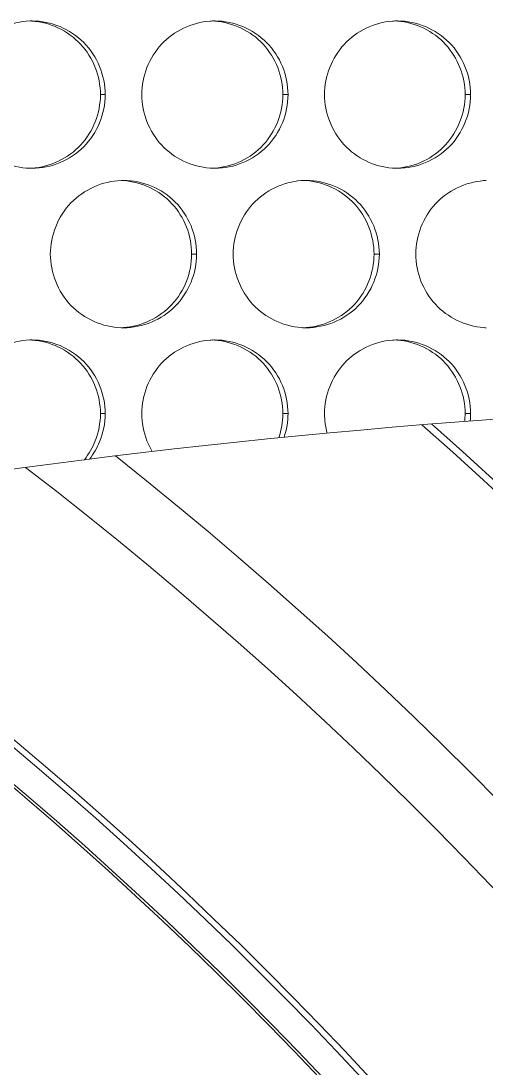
# Model space of a CAD drawing. Header units: millimetres. Extents: x 1177 to 4147, y 93 to 2194.
# Drawn here: x 1913.15 to 1932.08, y 1793.61 to 1836.25 of the extents above; entities that cross this region are included whole.
import ezdxf

# ---------------------------------------------------------------- set-up
doc = ezdxf.new("R2010")
doc.units = ezdxf.units.MM
doc.header["$LTSCALE"] = 0.1
doc.layers.get('0').update_dxf_attribs({"lineweight": 13})
doc.layers.add('标注', color=251, linetype='Continuous', lineweight=9)

msp = doc.modelspace()

# ---------------------------------------------------------------- linework, layer by layer
for radius, start, end in [(196.75, 204.56225, 43.01001), (177.334, 204.90538, 48.55999), (177.047, 204.9052, 48.6494), (168.077, 204.78787, 51.55568), (165.455, 204.70676, 52.44821), (156.5, 204.24844, 55.64881), (156.25, 204.23139, 55.74165), (155.11, 204.1505, 56.16753), (155, 204.14243, 56.20879)]:
    msp.add_arc((1812.49, 1686.895), radius, start, end)
at = {"layer": '标注'}
for p, q in [((1916.382, 1833.246), (1916.577, 1833.246)), ((1923.809, 1833.246), (1924.018, 1833.246)), ((1931.226, 1833.246), (1931.449, 1833.246)), ((1920.096, 1826.751), (1920.299, 1826.751)), ((1920.096, 1826.751), (1920.299, 1826.751)), ((1927.518, 1826.751), (1927.735, 1826.751)), ((1927.518, 1826.751), (1927.735, 1826.751)), ((1916.382, 1820.255), (1916.577, 1820.255)), ((1923.809, 1820.255), (1924.018, 1820.255)), ((1931.226, 1820.255), (1931.449, 1820.255))]:
    msp.add_line(p, q, dxfattribs=at)
for centre, radius, start, end in [((1913.598, 1833.433), 2.813, 90.002, 91.9487), ((1921.044, 1833.404), 2.842, 92.0973, 94.0217), ((1921.043, 1833.439), 2.807, 90.0023, 92.0975), ((1928.479, 1833.408), 2.838, 92.247, 94.3077), ((1928.478, 1833.445), 2.801, 90.0027, 92.2473), ((1913.598, 1833.058), 2.813, 268.0513, 269.998), ((1921.044, 1833.087), 2.842, 265.9783, 267.9027), ((1921.043, 1833.053), 2.807, 267.9025, 269.9977), ((1928.479, 1833.083), 2.838, 265.6923, 267.753), ((1928.478, 1833.047), 2.801, 267.7527, 269.9973), ((1917.322, 1826.941), 2.81, 90.0022, 92.023), ((1917.322, 1826.941), 2.81, 90.0022, 92.023), ((1924.763, 1826.911), 2.84, 92.172, 94.1645), ((1924.763, 1826.911), 2.84, 92.172, 94.1645), ((1924.762, 1826.947), 2.804, 90.0025, 92.1723), ((1924.762, 1826.947), 2.804, 90.0025, 92.1723), ((1932.193, 1826.915), 2.836, 92.3223, 94.4514), ((1932.193, 1826.915), 2.836, 92.3223, 94.4514), ((1917.322, 1826.56), 2.81, 267.977, 269.9978), ((1917.322, 1826.56), 2.81, 267.977, 269.9978), ((1924.763, 1826.59), 2.84, 265.8355, 267.828), ((1924.763, 1826.59), 2.84, 265.8355, 267.828), ((1924.762, 1826.555), 2.804, 267.8277, 269.9975), ((1924.762, 1826.555), 2.804, 267.8277, 269.9975), ((1932.193, 1826.586), 2.836, 265.5486, 267.6777), ((1932.193, 1826.586), 2.836, 265.5486, 267.6777), ((1913.598, 1820.443), 2.813, 90.002, 91.9487), ((1921.044, 1820.414), 2.842, 92.0973, 94.0217), ((1921.043, 1820.448), 2.807, 90.0023, 92.0975), ((1928.479, 1820.418), 2.838, 92.247, 94.3077), ((1928.478, 1820.454), 2.801, 90.0027, 92.2473)]:
    msp.add_arc(centre, radius, start, end, dxfattribs=at)
for points, knots in [([(1913.503, 1836.244), (1912.757, 1836.219), (1911.222, 1835.553), (1910.618, 1833.996), (1910.618, 1833.246)], [0, 0, 0, 0, 0.498835, 1, 1, 1, 1]), ([(1916.382, 1833.246), (1916.382, 1833.621), (1916.234, 1834.375), (1915.63, 1835.35), (1914.703, 1836.02), (1913.964, 1836.215), (1913.593, 1836.24)], [0, 0, 0, 0, 0.251125, 0.501434, 0.75087, 1, 1, 1, 1]), ([(1920.845, 1836.239), (1920.475, 1836.213), (1919.738, 1836.015), (1918.814, 1835.344), (1918.213, 1834.371), (1918.066, 1833.619), (1918.066, 1833.246)], [0, 0, 0, 0, 0.249218, 0.498711, 0.748995, 1, 1, 1, 1]), ([(1923.809, 1833.246), (1923.809, 1833.619), (1923.662, 1834.371), (1923.063, 1835.344), (1922.142, 1836.015), (1921.406, 1836.213), (1921.037, 1836.239)], [0, 0, 0, 0, 0.251259, 0.501631, 0.751004, 1, 1, 1, 1]), ([(1928.266, 1836.238), (1927.898, 1836.21), (1927.165, 1836.01), (1926.248, 1835.339), (1925.651, 1834.368), (1925.505, 1833.618), (1925.505, 1833.246)], [0, 0, 0, 0, 0.249075, 0.498503, 0.748855, 1, 1, 1, 1]), ([(1931.226, 1833.246), (1931.226, 1833.618), (1931.08, 1834.367), (1930.486, 1835.338), (1929.571, 1836.01), (1928.839, 1836.21), (1928.472, 1836.238)], [0, 0, 0, 0, 0.251401, 0.501842, 0.751148, 1, 1, 1, 1]), ([(1916.347, 1834.393), (1916.199, 1834.753), (1915.764, 1835.424), (1915.095, 1835.864), (1914.737, 1836.014)], [0, 0, 0, 0, 0.500544, 1, 1, 1, 1]), ([(1923.789, 1834.393), (1923.641, 1834.753), (1923.206, 1835.424), (1922.538, 1835.864), (1922.18, 1836.014)], [0, 0, 0, 0, 0.500666, 1, 1, 1, 1]), ([(1910.618, 1833.246), (1910.618, 1832.496), (1911.222, 1830.938), (1912.757, 1830.273), (1913.503, 1830.247)], [0, 0, 0, 0, 0.501165, 1, 1, 1, 1]), ([(1913.593, 1830.252), (1913.964, 1830.276), (1914.703, 1830.471), (1915.63, 1831.142), (1916.234, 1832.117), (1916.382, 1832.871), (1916.382, 1833.246)], [0, 0, 0, 0, 0.24913, 0.498566, 0.748875, 1, 1, 1, 1]), ([(1918.066, 1833.246), (1918.066, 1832.872), (1918.213, 1832.12), (1918.814, 1831.147), (1919.738, 1830.476), (1920.475, 1830.279), (1920.845, 1830.253)], [0, 0, 0, 0, 0.251005, 0.501289, 0.750782, 1, 1, 1, 1]), ([(1921.037, 1830.253), (1921.406, 1830.279), (1922.142, 1830.476), (1923.063, 1831.148), (1923.662, 1832.12), (1923.809, 1832.872), (1923.809, 1833.246)], [0, 0, 0, 0, 0.248996, 0.498369, 0.748741, 1, 1, 1, 1]), ([(1925.505, 1833.246), (1925.505, 1832.873), (1925.651, 1832.124), (1926.248, 1831.153), (1927.165, 1830.481), (1927.898, 1830.281), (1928.266, 1830.254)], [0, 0, 0, 0, 0.251145, 0.501497, 0.750925, 1, 1, 1, 1]), ([(1928.472, 1830.254), (1928.839, 1830.282), (1929.571, 1830.481), (1930.486, 1831.153), (1931.08, 1832.124), (1931.226, 1832.873), (1931.226, 1833.246)], [0, 0, 0, 0, 0.248852, 0.498158, 0.748599, 1, 1, 1, 1]), ([(1914.737, 1830.477), (1915.095, 1830.627), (1915.764, 1831.067), (1916.199, 1831.739), (1916.347, 1832.098)], [0, 0, 0, 0, 0.499456, 1, 1, 1, 1]), ([(1922.18, 1830.477), (1922.538, 1830.627), (1923.206, 1831.068), (1923.641, 1831.739), (1923.789, 1832.098)], [0, 0, 0, 0, 0.499334, 1, 1, 1, 1]), ([(1917.223, 1829.749), (1916.478, 1829.722), (1914.946, 1829.056), (1914.343, 1827.5), (1914.343, 1826.751)], [0, 0, 0, 0, 0.49873, 1, 1, 1, 1]), ([(1917.223, 1829.749), (1916.478, 1829.722), (1914.946, 1829.056), (1914.343, 1827.5), (1914.343, 1826.751)], [0, 0, 0, 0, 0.49873, 1, 1, 1, 1]), ([(1920.096, 1826.751), (1920.096, 1827.125), (1919.949, 1827.878), (1919.348, 1828.852), (1918.423, 1829.522), (1917.686, 1829.719), (1917.316, 1829.744)], [0, 0, 0, 0, 0.251191, 0.501531, 0.750936, 1, 1, 1, 1]), ([(1920.096, 1826.751), (1920.096, 1827.125), (1919.949, 1827.878), (1919.348, 1828.852), (1918.423, 1829.522), (1917.686, 1829.719), (1917.316, 1829.744)], [0, 0, 0, 0, 0.251191, 0.501531, 0.750936, 1, 1, 1, 1]), ([(1924.557, 1829.743), (1924.188, 1829.716), (1923.453, 1829.518), (1922.532, 1828.846), (1921.933, 1827.874), (1921.787, 1827.124), (1921.787, 1826.751)], [0, 0, 0, 0, 0.249147, 0.498609, 0.748926, 1, 1, 1, 1]), ([(1924.557, 1829.743), (1924.188, 1829.716), (1923.453, 1829.518), (1922.532, 1828.846), (1921.933, 1827.874), (1921.787, 1827.124), (1921.787, 1826.751)], [0, 0, 0, 0, 0.249147, 0.498609, 0.748926, 1, 1, 1, 1]), ([(1927.518, 1826.751), (1927.518, 1827.124), (1927.372, 1827.874), (1926.776, 1828.846), (1925.857, 1829.517), (1925.124, 1829.716), (1924.756, 1829.743)], [0, 0, 0, 0, 0.251329, 0.501735, 0.751075, 1, 1, 1, 1]), ([(1927.518, 1826.751), (1927.518, 1827.124), (1927.372, 1827.874), (1926.776, 1828.846), (1925.857, 1829.517), (1925.124, 1829.716), (1924.756, 1829.743)], [0, 0, 0, 0, 0.251329, 0.501735, 0.751075, 1, 1, 1, 1]), ([(1931.973, 1829.742), (1931.606, 1829.713), (1930.875, 1829.512), (1929.961, 1828.84), (1929.366, 1827.871), (1929.221, 1827.123), (1929.221, 1826.751)], [0, 0, 0, 0, 0.248999, 0.498394, 0.748782, 1, 1, 1, 1]), ([(1931.973, 1829.742), (1931.606, 1829.713), (1930.875, 1829.512), (1929.961, 1828.84), (1929.366, 1827.871), (1929.221, 1827.123), (1929.221, 1826.751)], [0, 0, 0, 0, 0.248999, 0.498394, 0.748782, 1, 1, 1, 1]), ([(1920.069, 1827.898), (1919.921, 1828.257), (1919.486, 1828.929), (1918.818, 1829.369), (1918.46, 1829.519)], [0, 0, 0, 0, 0.500604, 1, 1, 1, 1]), ([(1920.069, 1827.898), (1919.921, 1828.257), (1919.486, 1828.929), (1918.818, 1829.369), (1918.46, 1829.519)], [0, 0, 0, 0, 0.500604, 1, 1, 1, 1]), ([(1914.343, 1826.751), (1914.343, 1826.001), (1914.946, 1824.445), (1916.478, 1823.779), (1917.223, 1823.752)], [0, 0, 0, 0, 0.50127, 1, 1, 1, 1]), ([(1914.343, 1826.751), (1914.343, 1826.001), (1914.946, 1824.445), (1916.478, 1823.779), (1917.223, 1823.752)], [0, 0, 0, 0, 0.50127, 1, 1, 1, 1]), ([(1917.316, 1823.757), (1917.686, 1823.782), (1918.423, 1823.979), (1919.348, 1824.649), (1919.949, 1825.623), (1920.096, 1826.376), (1920.096, 1826.751)], [0, 0, 0, 0, 0.249064, 0.498469, 0.748809, 1, 1, 1, 1]), ([(1917.316, 1823.757), (1917.686, 1823.782), (1918.423, 1823.979), (1919.348, 1824.649), (1919.949, 1825.623), (1920.096, 1826.376), (1920.096, 1826.751)], [0, 0, 0, 0, 0.249064, 0.498469, 0.748809, 1, 1, 1, 1]), ([(1921.787, 1826.751), (1921.787, 1826.377), (1921.933, 1825.627), (1922.532, 1824.655), (1923.453, 1823.983), (1924.188, 1823.785), (1924.557, 1823.758)], [0, 0, 0, 0, 0.251074, 0.501391, 0.750853, 1, 1, 1, 1]), ([(1921.787, 1826.751), (1921.787, 1826.377), (1921.933, 1825.627), (1922.532, 1824.655), (1923.453, 1823.983), (1924.188, 1823.785), (1924.557, 1823.758)], [0, 0, 0, 0, 0.251074, 0.501391, 0.750853, 1, 1, 1, 1]), ([(1924.756, 1823.758), (1925.124, 1823.785), (1925.857, 1823.984), (1926.776, 1824.655), (1927.372, 1825.627), (1927.518, 1826.377), (1927.518, 1826.751)], [0, 0, 0, 0, 0.248925, 0.498265, 0.748671, 1, 1, 1, 1]), ([(1924.756, 1823.758), (1925.124, 1823.785), (1925.857, 1823.984), (1926.776, 1824.655), (1927.372, 1825.627), (1927.518, 1826.377), (1927.518, 1826.751)], [0, 0, 0, 0, 0.248925, 0.498265, 0.748671, 1, 1, 1, 1]), ([(1929.221, 1826.751), (1929.221, 1826.379), (1929.366, 1825.63), (1929.961, 1824.661), (1930.875, 1823.989), (1931.606, 1823.788), (1931.973, 1823.759)], [0, 0, 0, 0, 0.251218, 0.501606, 0.751001, 1, 1, 1, 1]), ([(1929.221, 1826.751), (1929.221, 1826.379), (1929.366, 1825.63), (1929.961, 1824.661), (1930.875, 1823.989), (1931.606, 1823.788), (1931.973, 1823.759)], [0, 0, 0, 0, 0.251218, 0.501606, 0.751001, 1, 1, 1, 1]), ([(1918.46, 1823.982), (1918.818, 1824.132), (1919.486, 1824.572), (1919.921, 1825.244), (1920.069, 1825.603)], [0, 0, 0, 0, 0.499396, 1, 1, 1, 1]), ([(1918.46, 1823.982), (1918.818, 1824.132), (1919.486, 1824.572), (1919.921, 1825.244), (1920.069, 1825.603)], [0, 0, 0, 0, 0.499396, 1, 1, 1, 1]), ([(1925.898, 1823.982), (1926.256, 1824.132), (1926.923, 1824.573), (1927.358, 1825.244), (1927.506, 1825.603)], [0, 0, 0, 0, 0.49927, 1, 1, 1, 1]), ([(1913.503, 1823.254), (1912.757, 1823.228), (1911.222, 1822.563), (1910.618, 1821.005), (1910.618, 1820.255)], [0, 0, 0, 0, 0.498835, 1, 1, 1, 1]), ([(1916.382, 1820.255), (1916.382, 1820.63), (1916.234, 1821.384), (1915.63, 1822.359), (1914.703, 1823.03), (1913.964, 1823.225), (1913.593, 1823.249)], [0, 0, 0, 0, 0.251125, 0.501434, 0.75087, 1, 1, 1, 1]), ([(1916.347, 1821.403), (1916.199, 1821.762), (1915.764, 1822.434), (1915.095, 1822.874), (1914.737, 1823.024)], [0, 0, 0, 0, 0.500544, 1, 1, 1, 1]), ([(1920.845, 1823.248), (1920.475, 1823.222), (1919.738, 1823.025), (1918.814, 1822.354), (1918.213, 1821.381), (1918.066, 1820.629), (1918.066, 1820.255)], [0, 0, 0, 0, 0.249218, 0.498711, 0.748995, 1, 1, 1, 1]), ([(1923.809, 1820.255), (1923.809, 1820.629), (1923.662, 1821.381), (1923.063, 1822.354), (1922.142, 1823.025), (1921.406, 1823.222), (1921.037, 1823.248)], [0, 0, 0, 0, 0.251259, 0.501631, 0.751004, 1, 1, 1, 1]), ([(1923.789, 1821.403), (1923.641, 1821.762), (1923.206, 1822.433), (1922.538, 1822.874), (1922.18, 1823.024)], [0, 0, 0, 0, 0.500666, 1, 1, 1, 1]), ([(1928.266, 1823.247), (1927.898, 1823.22), (1927.165, 1823.02), (1926.248, 1822.348), (1925.651, 1821.377), (1925.505, 1820.628), (1925.505, 1820.255)], [0, 0, 0, 0, 0.249075, 0.498503, 0.748855, 1, 1, 1, 1]), ([(1931.226, 1820.255), (1931.226, 1820.628), (1931.08, 1821.377), (1930.486, 1822.348), (1929.571, 1823.02), (1928.839, 1823.22), (1928.472, 1823.247)], [0, 0, 0, 0, 0.251401, 0.501842, 0.751148, 1, 1, 1, 1]), ([(1915.728, 1818.379), (1915.912, 1818.612), (1916.249, 1819.205), (1916.382, 1819.88), (1916.382, 1820.255)], [0.5507172, 0.5507172, 0.5507172, 0.5507172, 0.7488751, 1, 1, 1, 1]), ([(1918.066, 1820.255), (1918.066, 1819.882), (1918.172, 1819.341), (1918.409, 1818.854), (1918.492, 1818.713)], [0, 0, 0, 0, 0.2510047, 0.3601227, 0.3601227, 0.3601227, 0.3601227])]:
    msp.add_open_spline(points, degree=3, knots=knots, dxfattribs=at)
for points in [[(1914.737, 1836.014), (1914.38, 1836.163), (1913.986, 1836.246), (1913.598, 1836.246)], [(1922.18, 1836.014), (1921.823, 1836.163), (1921.43, 1836.246), (1921.043, 1836.246)], [(1929.614, 1836.014), (1929.257, 1836.163), (1928.864, 1836.246), (1928.478, 1836.246)], [(1930.58, 1835.366), (1930.307, 1835.642), (1929.971, 1835.864), (1929.614, 1836.014)], [(1931.22, 1834.393), (1931.073, 1834.752), (1930.853, 1835.09), (1930.58, 1835.366)], [(1916.577, 1833.246), (1916.577, 1833.636), (1916.496, 1834.032), (1916.347, 1834.393)], [(1924.018, 1833.246), (1924.018, 1833.636), (1923.937, 1834.032), (1923.789, 1834.393)], [(1931.449, 1833.246), (1931.449, 1833.636), (1931.368, 1834.032), (1931.22, 1834.393)], [(1916.347, 1832.098), (1916.496, 1832.459), (1916.577, 1832.856), (1916.577, 1833.246)], [(1923.789, 1832.098), (1923.937, 1832.459), (1924.018, 1832.856), (1924.018, 1833.246)], [(1931.22, 1832.098), (1931.368, 1832.459), (1931.449, 1832.856), (1931.449, 1833.246)], [(1930.58, 1831.125), (1930.853, 1831.401), (1931.073, 1831.739), (1931.22, 1832.098)], [(1929.614, 1830.477), (1929.971, 1830.627), (1930.307, 1830.85), (1930.58, 1831.125)], [(1913.598, 1830.246), (1913.986, 1830.246), (1914.38, 1830.328), (1914.737, 1830.477)], [(1921.043, 1830.246), (1921.43, 1830.246), (1921.823, 1830.328), (1922.18, 1830.477)], [(1928.478, 1830.246), (1928.864, 1830.246), (1929.257, 1830.328), (1929.614, 1830.477)], [(1918.46, 1829.519), (1918.103, 1829.668), (1917.709, 1829.751), (1917.322, 1829.751)], [(1918.46, 1829.519), (1918.103, 1829.668), (1917.709, 1829.751), (1917.322, 1829.751)], [(1925.898, 1829.519), (1925.542, 1829.668), (1925.148, 1829.751), (1924.762, 1829.751)], [(1925.898, 1829.519), (1925.542, 1829.668), (1925.148, 1829.751), (1924.762, 1829.751)], [(1926.865, 1828.871), (1926.592, 1829.147), (1926.256, 1829.369), (1925.898, 1829.519)], [(1926.865, 1828.871), (1926.592, 1829.147), (1926.256, 1829.369), (1925.898, 1829.519)], [(1927.506, 1827.898), (1927.358, 1828.257), (1927.138, 1828.595), (1926.865, 1828.871)], [(1927.506, 1827.898), (1927.358, 1828.257), (1927.138, 1828.595), (1926.865, 1828.871)], [(1920.299, 1826.751), (1920.299, 1827.141), (1920.217, 1827.537), (1920.069, 1827.898)], [(1920.299, 1826.751), (1920.299, 1827.141), (1920.217, 1827.537), (1920.069, 1827.898)], [(1927.735, 1826.751), (1927.735, 1827.141), (1927.654, 1827.537), (1927.506, 1827.898)], [(1927.735, 1826.751), (1927.735, 1827.141), (1927.654, 1827.537), (1927.506, 1827.898)], [(1920.069, 1825.603), (1920.217, 1825.964), (1920.299, 1826.361), (1920.299, 1826.751)], [(1920.069, 1825.603), (1920.217, 1825.964), (1920.299, 1826.361), (1920.299, 1826.751)], [(1927.506, 1825.603), (1927.654, 1825.964), (1927.735, 1826.361), (1927.735, 1826.751)], [(1927.506, 1825.603), (1927.654, 1825.964), (1927.735, 1826.361), (1927.735, 1826.751)], [(1926.865, 1824.63), (1927.138, 1824.906), (1927.358, 1825.244), (1927.506, 1825.603)], [(1925.898, 1823.982), (1926.256, 1824.132), (1926.592, 1824.354), (1926.865, 1824.63)], [(1917.322, 1823.751), (1917.709, 1823.751), (1918.103, 1823.833), (1918.46, 1823.982)], [(1917.322, 1823.751), (1917.709, 1823.751), (1918.103, 1823.833), (1918.46, 1823.982)], [(1924.762, 1823.751), (1925.148, 1823.751), (1925.542, 1823.833), (1925.898, 1823.982)], [(1924.762, 1823.751), (1925.148, 1823.751), (1925.542, 1823.833), (1925.898, 1823.982)], [(1914.737, 1823.024), (1914.38, 1823.173), (1913.986, 1823.255), (1913.598, 1823.255)], [(1922.18, 1823.024), (1921.823, 1823.173), (1921.43, 1823.255), (1921.043, 1823.255)], [(1929.614, 1823.024), (1929.257, 1823.173), (1928.864, 1823.255), (1928.478, 1823.255)], [(1930.58, 1822.376), (1930.307, 1822.651), (1929.971, 1822.874), (1929.614, 1823.024)], [(1931.22, 1821.403), (1931.073, 1821.762), (1930.853, 1822.1), (1930.58, 1822.376)], [(1916.577, 1820.255), (1916.577, 1820.645), (1916.496, 1821.042), (1916.347, 1821.403)], [(1924.018, 1820.255), (1924.018, 1820.645), (1923.937, 1821.042), (1923.789, 1821.403)], [(1931.449, 1820.255), (1931.449, 1820.645), (1931.368, 1821.042), (1931.22, 1821.403)], [(1916.347, 1819.108), (1916.496, 1819.469), (1916.577, 1819.865), (1916.577, 1820.255)], [(1923.641, 1819.27), (1923.75, 1819.587), (1923.809, 1819.922), (1923.809, 1820.255)], [(1923.857, 1819.291), (1923.962, 1819.601), (1924.018, 1819.93), (1924.018, 1820.255)], [(1925.505, 1820.255), (1925.505, 1819.989), (1925.543, 1819.72), (1925.614, 1819.461)], [(1931.209, 1819.941), (1931.22, 1820.046), (1931.226, 1820.151), (1931.226, 1820.255)], [(1931.434, 1819.959), (1931.444, 1820.057), (1931.449, 1820.157), (1931.449, 1820.255)], [(1915.943, 1818.406), (1916.109, 1818.621), (1916.245, 1818.859), (1916.347, 1819.108)]]:
    msp.add_open_spline(points, degree=3, dxfattribs=at)
msp.add_spline([(2027.49, 1819.182), (1864.296, 1806.369), (1766.772, 1737.15), (1658.757, 1615.796), (1597.49, 1595.163)], degree=3, dxfattribs=at)

doc.saveas('drawing.dxf')
